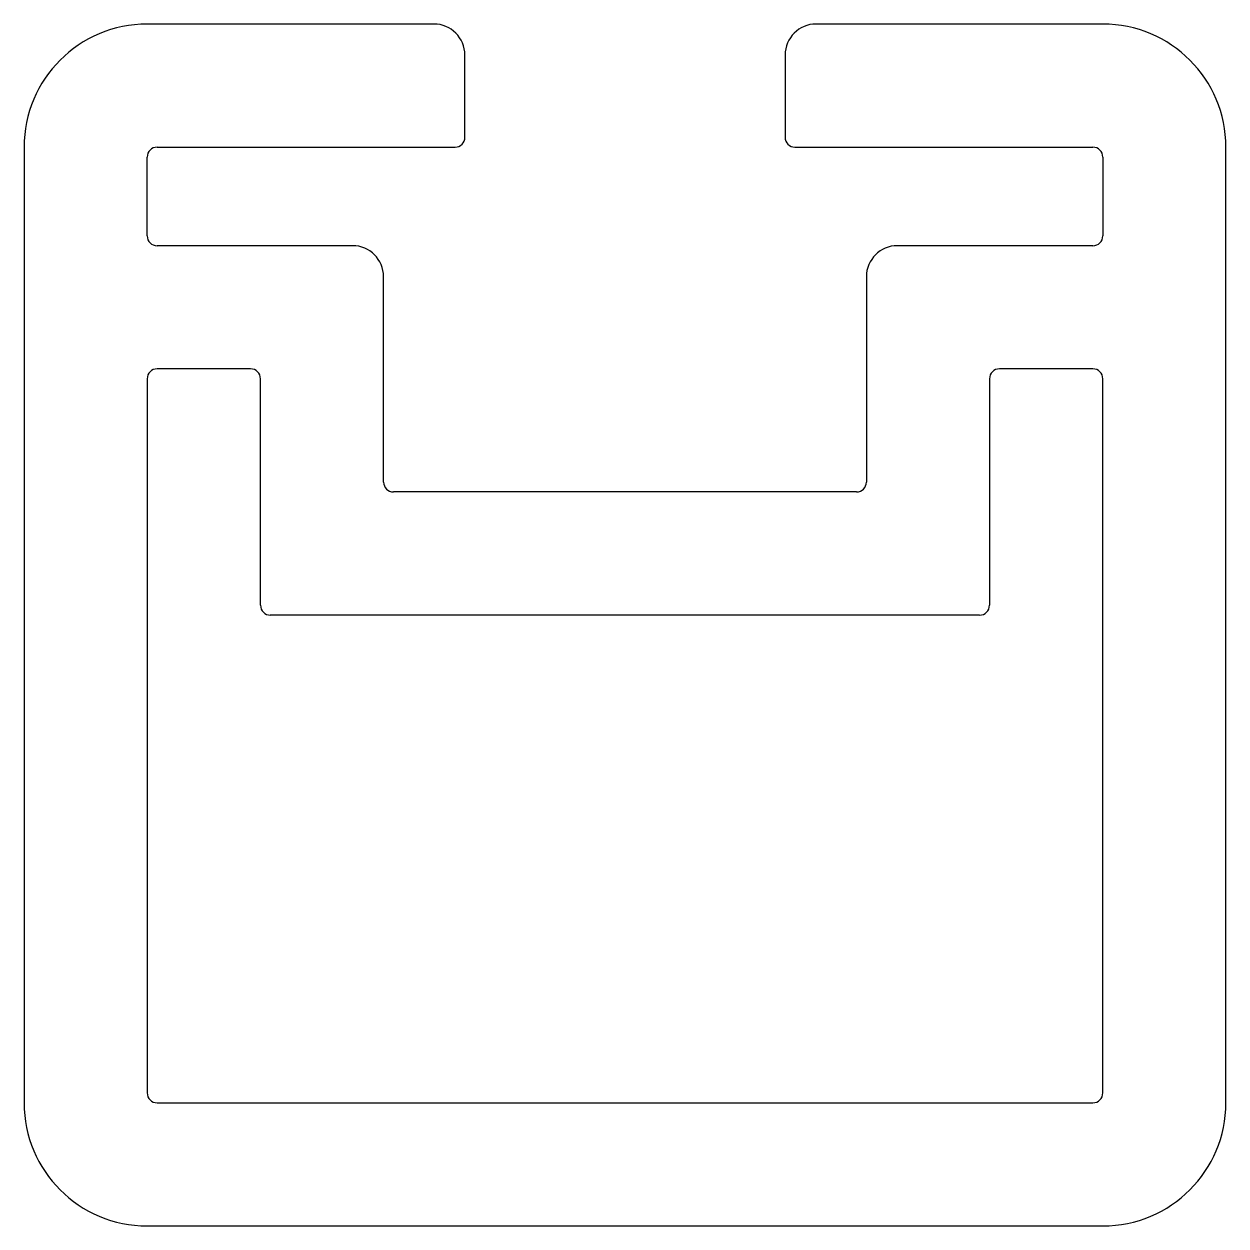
# Model space of a CAD drawing. Extents: x -27.7 to 34.3, y 6.6 to 68.6.
import ezdxf

# ---------------------------------------------------------------- set-up
doc = ezdxf.new("R2010")
doc.units = 0
doc.layers.get('0').update_dxf_attribs({"linetype": 'CONTINUOUS'})

msp = doc.modelspace()

# ---------------------------------------------------------------- linework, layer by layer
for p, q in [((-6.57, 68.555), (-21.353, 68.555)), ((27.923, 68.555), (13.14, 68.555)), ((-4.97, 62.713), (-4.97, 66.955)), ((11.54, 66.955), (11.54, 62.713)), ((-27.703, 62.205), (-27.703, 12.929)), ((-20.845, 62.205), (-5.478, 62.205)), ((12.048, 62.205), (27.415, 62.205)), ((34.273, 12.929), (34.273, 62.205)), ((-21.353, 57.633), (-21.353, 61.697)), ((27.923, 61.697), (27.923, 57.633)), ((-10.761, 57.125), (-20.845, 57.125)), ((27.415, 57.125), (17.331, 57.125)), ((-9.161, 44.933), (-9.161, 55.525)), ((15.731, 55.525), (15.731, 44.933)), ((-21.353, 50.267), (-21.353, 13.437)), ((-16.019, 50.775), (-20.845, 50.775)), ((-15.511, 38.583), (-15.511, 50.267)), ((22.081, 50.267), (22.081, 38.583)), ((27.415, 50.775), (22.589, 50.775)), ((27.923, 13.437), (27.923, 50.267)), ((15.223, 44.425), (-8.653, 44.425)), ((21.573, 38.075), (-15.003, 38.075)), ((-20.845, 12.929), (27.415, 12.929)), ((-21.353, 6.579), (27.923, 6.579))]:
    msp.add_line(p, q)
for centre, radius, start, end in [((-21.353, 62.205), 6.35, 90, 180), ((-6.57, 66.955), 1.6, 0, 90), ((13.14, 66.955), 1.6, 90, 180), ((27.923, 62.205), 6.35, 360, 90), ((-5.478, 62.713), 0.508, 270, 360), ((12.048, 62.713), 0.508, 180, 270), ((-20.845, 61.697), 0.508, 90, 180), ((27.415, 61.697), 0.508, 360, 90), ((-20.845, 57.633), 0.508, 180, 270), ((-10.761, 55.525), 1.6, 0, 90), ((17.331, 55.525), 1.6, 90, 180), ((27.415, 57.633), 0.508, 270, 360), ((-20.845, 50.267), 0.508, 90, 180), ((-16.019, 50.267), 0.508, 0, 90), ((22.589, 50.267), 0.508, 90, 180), ((27.415, 50.267), 0.508, 0, 90), ((-8.653, 44.933), 0.508, 180, 270), ((15.223, 44.933), 0.508, 270, 0), ((-15.003, 38.583), 0.508, 180, 270), ((21.573, 38.583), 0.508, 270, 0), ((-20.845, 13.437), 0.508, 180, 270), ((27.415, 13.437), 0.508, 270, 0), ((-21.353, 12.929), 6.35, 180, 270), ((27.923, 12.929), 6.35, 270, 0)]:
    msp.add_arc(centre, radius, start, end)

doc.saveas('drawing.dxf')
